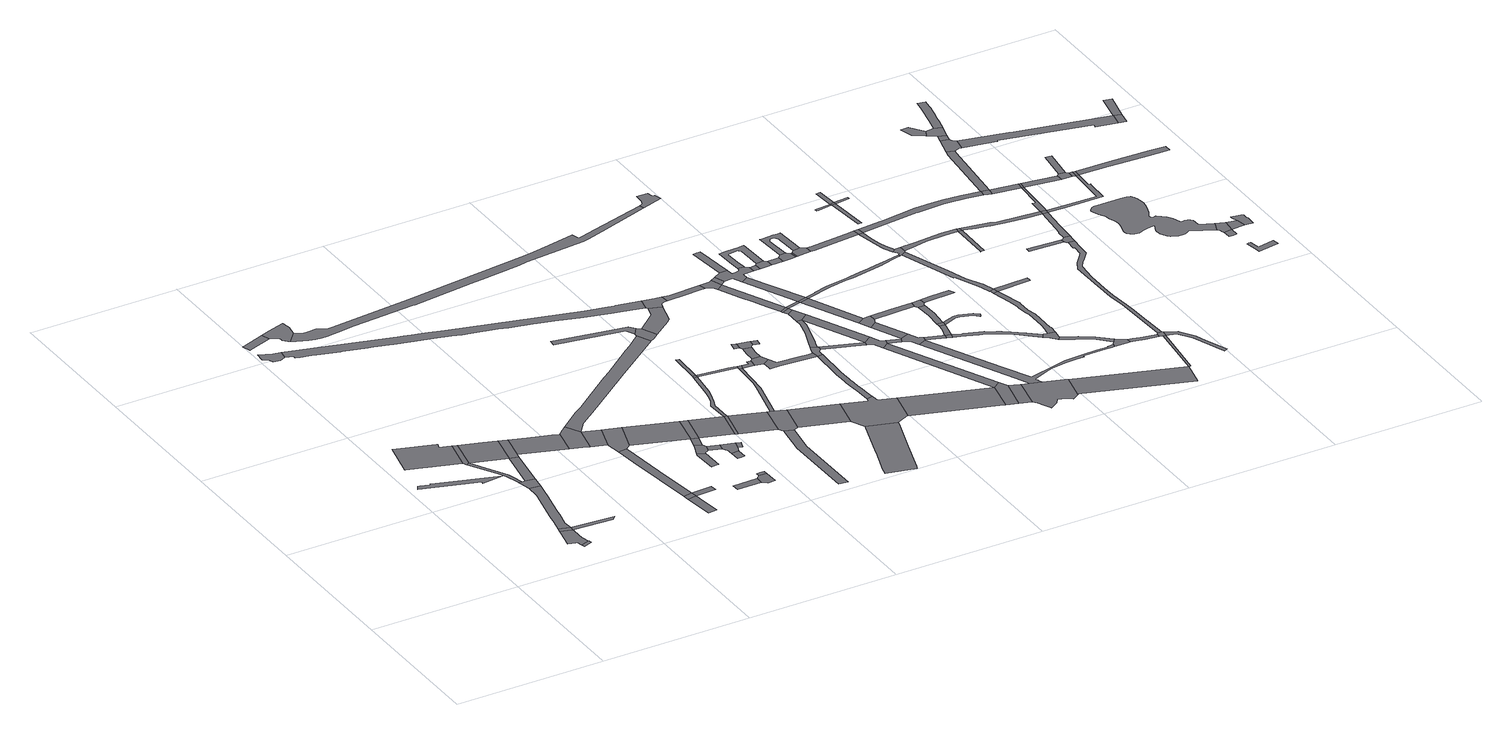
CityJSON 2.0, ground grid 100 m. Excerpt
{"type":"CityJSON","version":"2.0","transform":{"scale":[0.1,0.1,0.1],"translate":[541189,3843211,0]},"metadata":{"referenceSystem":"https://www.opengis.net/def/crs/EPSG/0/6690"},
"CityObjects":{
"road1":{"type":"Road","attributes":{"RoadStructureAttribute.sectionType":"1"},"geometry":[{"type":"MultiSurface","lod":"1","boundaries":[[[0,1,2,3,4,5,6,7,8,9,10]]]}]},
"road2":{"type":"Road","geometry":[{"type":"MultiSurface","lod":"1","boundaries":[[[6,5,11,12,13]]]}]},
"road3":{"type":"Road","geometry":[{"type":"MultiSurface","lod":"1","boundaries":[[[14,15,16,17,18,19,20,21,22]]]}]},
"road4":{"type":"Road","geometry":[{"type":"MultiSurface","lod":"1","boundaries":[[[23,0,10,24]]]}]},
"road5":{"type":"Road","attributes":{"function":"3","RoadStructureAttribute.sectionType":"1"},"geometry":[{"type":"MultiSurface","lod":"1","boundaries":[[[25,26,27,28,29,30,31,32,33,34,35]]]}]},
"road6":{"type":"Road","attributes":{"RoadStructureAttribute.sectionType":"1"},"geometry":[{"type":"MultiSurface","lod":"1","boundaries":[[[36,37,38,39,40,23,24,41,42,43,44,45,46,47]]]}]},
"road7":{"type":"Road","attributes":{"RoadStructureAttribute.sectionType":"1"},"geometry":[{"type":"MultiSurface","lod":"1","boundaries":[[[48,49,24,10]]]}]},
"road8":{"type":"Road","geometry":[{"type":"MultiSurface","lod":"1","boundaries":[[[50,51,52,53,54,55,56,57,58,59,60,61]]]}]},
"road9":{"type":"Road","geometry":[{"type":"MultiSurface","lod":"1","boundaries":[[[35,34,62,63,56,55,64]]]}]},
"road10":{"type":"Road","geometry":[{"type":"MultiSurface","lod":"1","boundaries":[[[65,61,60,66,67,68,36,47,69,70]]]}]},
"road11":{"type":"Road","geometry":[{"type":"MultiSurface","lod":"1","boundaries":[[[71,72,73,74,75,76,77,78,79]]]}]},
"road12":{"type":"Road","attributes":{"function":"3","RoadStructureAttribute.sectionType":"1"},"geometry":[{"type":"MultiSurface","lod":"1","boundaries":[[[80,64,55,81,82,83,84,85]]]}]},
"road13":{"type":"Road","attributes":{"function":"3","RoadStructureAttribute.sectionType":"1"},"geometry":[{"type":"MultiSurface","lod":"1","boundaries":[[[86,87,88,89,90,91,92]]]}]},
"road14":{"type":"Road","attributes":{"RoadStructureAttribute.sectionType":"1"},"geometry":[{"type":"MultiSurface","lod":"1","boundaries":[[[84,70,69,93]]]}]},
"road15":{"type":"Road","geometry":[{"type":"MultiSurface","lod":"1","boundaries":[[[85,84,93,94,95,96]]]}]},
"road16":{"type":"Road","geometry":[{"type":"MultiSurface","lod":"1","boundaries":[[[97,98,86,92,99,100,101,102,103,104,105,106,107]]]}]},
"road17":{"type":"Road","attributes":{"function":"3","RoadStructureAttribute.sectionType":"1"},"geometry":[{"type":"MultiSurface","lod":"1","boundaries":[[[108,109,110,111,96,95,112,113]]]}]},
"road18":{"type":"Road","attributes":{"RoadStructureAttribute.sectionType":"1"},"geometry":[{"type":"MultiSurface","lod":"1","boundaries":[[[114,115,116,117,118]]]}]},
"road19":{"type":"Road","geometry":[{"type":"MultiSurface","lod":"1","boundaries":[[[119,120,116,115]]]}]},
"road20":{"type":"Road","geometry":[{"type":"MultiSurface","lod":"1","boundaries":[[[121,122,123,113,112,124,125,126]]]}]},
"road21":{"type":"Road","attributes":{"RoadStructureAttribute.sectionType":"1"},"geometry":[{"type":"MultiSurface","lod":"1","boundaries":[[[127,128,129,130,120,119]]]}]},
"road22":{"type":"Road","geometry":[{"type":"MultiSurface","lod":"1","boundaries":[[[131,132,133,119,115]]]}]},
"road23":{"type":"Road","attributes":{"function":"3","RoadStructureAttribute.sectionType":"1"},"geometry":[{"type":"MultiSurface","lod":"1","boundaries":[[[126,125,134,135]]]}]},
"road24":{"type":"Road","geometry":[{"type":"MultiSurface","lod":"1","boundaries":[[[135,134,129,128,136,137]]]}]},
"road25":{"type":"Road","attributes":{"RoadStructureAttribute.sectionType":"1"},"geometry":[{"type":"MultiSurface","lod":"1","boundaries":[[[138,139,140,141]]]}]},
"road26":{"type":"Road","geometry":[{"type":"MultiSurface","lod":"1","boundaries":[[[142,143,144,145,146,147]]]}]},
"road27":{"type":"Road","attributes":{"function":"3","RoadStructureAttribute.sectionType":"1"},"geometry":[{"type":"MultiSurface","lod":"1","boundaries":[[[137,136,148,149]]]}]},
"road28":{"type":"Road","geometry":[{"type":"MultiSurface","lod":"1","boundaries":[[[150,151,142,147,152,153,154,155]]]}]},
"road29":{"type":"Road","attributes":{"RoadStructureAttribute.sectionType":"1"},"geometry":[{"type":"MultiSurface","lod":"1","boundaries":[[[156,157,141,140,158,159]]]}]},
"road30":{"type":"Road","geometry":[{"type":"MultiSurface","lod":"1","boundaries":[[[160,161,162,157,156]]]}]},
"road31":{"type":"Road","attributes":{"RoadStructureAttribute.sectionType":"1"},"geometry":[{"type":"MultiSurface","lod":"1","boundaries":[[[148,150,155,163]]]}]},
"road32":{"type":"Road","attributes":{"RoadStructureAttribute.sectionType":"1"},"geometry":[{"type":"MultiSurface","lod":"1","boundaries":[[[164,165,166,167,168,169,170,171,172,173,174,175,79,78,176,177,178,179,180,181,182,183,184,185,186,187,188,189,190,191,192,193,194,195,196,197,198,199,200,201,202,203,204]]]}]},
"road33":{"type":"Road","attributes":{"RoadStructureAttribute.sectionType":"1"},"geometry":[{"type":"MultiSurface","lod":"1","boundaries":[[[154,153,205,206]]]}]},
"road34":{"type":"Road","attributes":{"RoadStructureAttribute.sectionType":"1"},"geometry":[{"type":"MultiSurface","lod":"1","boundaries":[[[207,208,209,210,211]]]}]},
"road35":{"type":"Road","geometry":[{"type":"MultiSurface","lod":"1","boundaries":[[[149,148,163,212]]]}]},
"road36":{"type":"Road","attributes":{"RoadStructureAttribute.sectionType":"1"},"geometry":[{"type":"MultiSurface","lod":"1","boundaries":[[[206,205,213,214,215,211,210,216,217]]]}]},
"road37":{"type":"Road","attributes":{"RoadStructureAttribute.sectionType":"1"},"geometry":[{"type":"MultiSurface","lod":"1","boundaries":[[[218,219,220,221,222,223,224,225,226,121,126,227,228,229,230,231,232,233]]]}]},
"road38":{"type":"Road","geometry":[{"type":"MultiSurface","lod":"1","boundaries":[[[234,235,236,237,238,217,216]]]}]},
"road39":{"type":"Road","attributes":{"function":"3","RoadStructureAttribute.sectionType":"1"},"geometry":[{"type":"MultiSurface","lod":"1","boundaries":[[[212,163,239,240]]]}]},
"road40":{"type":"Road","geometry":[{"type":"MultiSurface","lod":"1","boundaries":[[[240,239,241,242,243]]]}]},
"road41":{"type":"Road","attributes":{"RoadStructureAttribute.sectionType":"1"},"geometry":[{"type":"MultiSurface","lod":"1","boundaries":[[[244,245,246,247,248,249]]]}]},
"road42":{"type":"Road","attributes":{"function":"3","RoadStructureAttribute.sectionType":"1"},"geometry":[{"type":"MultiSurface","lod":"1","boundaries":[[[242,241,250,251]]]}]},
"road43":{"type":"Road","attributes":{"RoadStructureAttribute.sectionType":"1"},"geometry":[{"type":"MultiSurface","lod":"1","boundaries":[[[252,253,254,255,256,257,240,243,258,259,260,261,262,263,264]]]}]},
"road44":{"type":"Road","attributes":{"RoadStructureAttribute.sectionType":"1"},"geometry":[{"type":"MultiSurface","lod":"1","boundaries":[[[265,266,267,268,269,270,271]]]}]},
"road45":{"type":"Road","attributes":{"RoadStructureAttribute.sectionType":"1"},"geometry":[{"type":"MultiSurface","lod":"1","boundaries":[[[272,273,274,275,276,277,278,279,280,281,282,283,284,285,286,287,288,289,104,103,290,291,292,293,294,295,296,297,298,299,300,301,302,303,304,305,306,307,308,309]]]}]},
"road46":{"type":"Road","geometry":[{"type":"MultiSurface","lod":"1","boundaries":[[[251,250,244,249,310,311,312,313,314]]]}]},
"road47":{"type":"Road","geometry":[{"type":"MultiSurface","lod":"1","boundaries":[[[315,252,264,316]]]}]},
"road48":{"type":"Road","geometry":[{"type":"MultiSurface","lod":"1","boundaries":[[[317,318,319,315,316]]]}]},
"road49":{"type":"Road","attributes":{"RoadStructureAttribute.sectionType":"1"},"geometry":[{"type":"MultiSurface","lod":"1","boundaries":[[[320,321,322,316,264,323,324]]]}]},
"road50":{"type":"Road","attributes":{"RoadStructureAttribute.sectionType":"1"},"geometry":[{"type":"MultiSurface","lod":"1","boundaries":[[[325,326,327,314,313,328,329,330]]]}]},
"road51":{"type":"Road","geometry":[{"type":"MultiSurface","lod":"1","boundaries":[[[271,270,331,218,233,332,333,334]]]}]},
"road52":{"type":"Road","attributes":{"function":"3","RoadStructureAttribute.sectionType":"1"},"geometry":[{"type":"MultiSurface","lod":"1","boundaries":[[[311,310,335,336]]]}]},
"road53":{"type":"Road","attributes":{"RoadStructureAttribute.sectionType":"1"},"geometry":[{"type":"MultiSurface","lod":"1","boundaries":[[[337,338,339,340,341,342,343,344,345,346,347,348]]]}]},
"road54":{"type":"Road","geometry":[{"type":"MultiSurface","lod":"1","boundaries":[[[324,323,325,330,349]]]}]},
"road55":{"type":"Road","attributes":{"RoadStructureAttribute.sectionType":"1"},"geometry":[{"type":"MultiSurface","lod":"1","boundaries":[[[350,351,349,330,352,353,354]]]}]},
"road56":{"type":"Road","attributes":{"RoadStructureAttribute.sectionType":"1"},"geometry":[{"type":"MultiSurface","lod":"1","boundaries":[[[355,356,334,333,357,358,359,360,361,362,363]]]}]},
"road57":{"type":"Road","geometry":[{"type":"MultiSurface","lod":"1","boundaries":[[[364,354,353,365,366,367]]]}]},
"road58":{"type":"Road","geometry":[{"type":"MultiSurface","lod":"1","boundaries":[[[368,369,370,371]]]}]},
"road59":{"type":"Road","geometry":[{"type":"MultiSurface","lod":"1","boundaries":[[[372,373,364,367,374,375]]]}]},
"road60":{"type":"Road","geometry":[{"type":"MultiSurface","lod":"1","boundaries":[[[376,377,378,336,335,337,348,379,380,381,382,383,384,385]]]}]},
"road61":{"type":"Road","geometry":[{"type":"MultiSurface","lod":"1","boundaries":[[[386,204,203,355,363,387,388,389,390,391,392]]]}]},
"road62":{"type":"Road","geometry":[{"type":"MultiSurface","lod":"1","boundaries":[[[371,370,372,375,393,394,395]]]}]},
"road63":{"type":"Road","attributes":{"RoadStructureAttribute.sectionType":"1"},"geometry":[{"type":"MultiSurface","lod":"1","boundaries":[[[396,397,398,399,366,365,400,401,402,403,404]]]}]},
"road64":{"type":"Road","geometry":[{"type":"MultiSurface","lod":"1","boundaries":[[[405,406,395,394]]]}]},
"road65":{"type":"Road","attributes":{"RoadStructureAttribute.sectionType":"1"},"geometry":[{"type":"MultiSurface","lod":"1","boundaries":[[[407,408,409,410,411,412,413,414,415,416,403,417,418,419,420,421,422,423,424,425,385,384]]]}]},
"road66":{"type":"Road","attributes":{"RoadStructureAttribute.sectionType":"1"},"geometry":[{"type":"MultiSurface","lod":"1","boundaries":[[[426,427,392,391,428,429,430]]]}]},
"road67":{"type":"Road","geometry":[{"type":"MultiSurface","lod":"1","boundaries":[[[431,432,404,403,416,433,434,435,436,437,438]]]}]},
"road68":{"type":"Road","attributes":{"RoadStructureAttribute.sectionType":"1"},"geometry":[{"type":"MultiSurface","lod":"1","boundaries":[[[439,440,441,442,431,438,443,444,445,446,447,448]]]}]},
"road69":{"type":"Road","attributes":{"function":"3","RoadStructureAttribute.sectionType":"1"},"geometry":[{"type":"MultiSurface","lod":"1","boundaries":[[[380,379,449,450,451,452]]]}]},
"road70":{"type":"Road","geometry":[{"type":"MultiSurface","lod":"1","boundaries":[[[453,454,455,426,430,456,457,458]]]}]},
"road71":{"type":"Road","attributes":{"RoadStructureAttribute.sectionType":"1"},"geometry":[{"type":"MultiSurface","lod":"1","boundaries":[[[459,437,436,460,461,462,463]]]}]},
"road72":{"type":"Road","attributes":{"RoadStructureAttribute.sectionType":"1"},"geometry":[{"type":"MultiSurface","lod":"1","boundaries":[[[458,457,464,465,466,467,468,469]]]}]},
"road73":{"type":"Road","attributes":{"RoadStructureAttribute.sectionType":"1"},"geometry":[{"type":"MultiSurface","lod":"1","boundaries":[[[470,453,458,471]]]}]},
"road74":{"type":"Road","geometry":[{"type":"MultiSurface","lod":"1","boundaries":[[[469,468,472,473]]]}]},
"road75":{"type":"Road","attributes":{"RoadStructureAttribute.sectionType":"1"},"geometry":[{"type":"MultiSurface","lod":"1","boundaries":[[[473,472,474,475]]]}]},
"road76":{"type":"Road","geometry":[{"type":"MultiSurface","lod":"1","boundaries":[[[475,474,476,439,448,477]]]}]},
"road77":{"type":"Road","attributes":{"RoadStructureAttribute.sectionType":"1"},"geometry":[{"type":"MultiSurface","lod":"1","boundaries":[[[477,448,478,479,480,463,481]]]}]},
"road78":{"type":"Road","attributes":{"RoadStructureAttribute.sectionType":"1"},"geometry":[{"type":"MultiSurface","lod":"1","boundaries":[[[482,469,473,483]]]}]},
"road79":{"type":"Road","geometry":[{"type":"MultiSurface","lod":"1","boundaries":[[[484,481,463,462,485,486,487,488,489]]]}]},
"road80":{"type":"Road","geometry":[{"type":"MultiSurface","lod":"1","boundaries":[[[490,491,492,493,494,495,470,471,496,497,498,499,500,501,502,503,504]]]}]},
"road81":{"type":"Road","attributes":{"RoadStructureAttribute.sectionType":"1"},"geometry":[{"type":"MultiSurface","lod":"1","boundaries":[[[505,506,507,495,494]]]}]},
"road82":{"type":"Road","attributes":{"RoadStructureAttribute.sectionType":"1"},"geometry":[{"type":"MultiSurface","lod":"1","boundaries":[[[498,497,482,508]]]}]},
"road83":{"type":"Road","geometry":[{"type":"MultiSurface","lod":"1","boundaries":[[[508,482,483,509]]]}]},
"road84":{"type":"Road","attributes":{"RoadStructureAttribute.sectionType":"1"},"geometry":[{"type":"MultiSurface","lod":"1","boundaries":[[[488,487,452,510]]]}]},
"road85":{"type":"Road","geometry":[{"type":"MultiSurface","lod":"1","boundaries":[[[510,452,451,511,512]]]}]},
"road86":{"type":"Road","attributes":{"RoadStructureAttribute.sectionType":"1"},"geometry":[{"type":"MultiSurface","lod":"1","boundaries":[[[489,488,513,514]]]}]},
"road87":{"type":"Road","attributes":{"RoadStructureAttribute.sectionType":"1"},"geometry":[{"type":"MultiSurface","lod":"1","boundaries":[[[515,509,483,516,517]]]}]},
"road88":{"type":"Road","geometry":[{"type":"MultiSurface","lod":"1","boundaries":[[[518,517,516,519,520,521,522,523]]]}]},
"road89":{"type":"Road","geometry":[{"type":"MultiSurface","lod":"1","boundaries":[[[524,525,526,502,501,527]]]}]},
"road90":{"type":"Road","attributes":{"RoadStructureAttribute.sectionType":"1"},"geometry":[{"type":"MultiSurface","lod":"1","boundaries":[[[512,511,528,529]]]}]},
"road91":{"type":"Road","attributes":{"RoadStructureAttribute.sectionType":"1"},"geometry":[{"type":"MultiSurface","lod":"1","boundaries":[[[520,519,530,531]]]}]},
"road92":{"type":"Road","geometry":[{"type":"MultiSurface","lod":"1","boundaries":[[[532,533,534,531,530,514,513,535,536,537,538]]]}]},
"road93":{"type":"Road","attributes":{"RoadStructureAttribute.sectionType":"1"},"geometry":[{"type":"MultiSurface","lod":"1","boundaries":[[[539,540,541,542,543,544,545,546,547,504,503,548,549,550,551,552,553,554,555,556]]]}]},
"road94":{"type":"Road","geometry":[{"type":"MultiSurface","lod":"1","boundaries":[[[557,558,556,555,524,527,559,560,561]]]}]},
"road95":{"type":"Road","attributes":{"RoadStructureAttribute.sectionType":"1"},"geometry":[{"type":"MultiSurface","lod":"1","boundaries":[[[562,538,537,563,564]]]}]},
"road96":{"type":"Road","attributes":{"RoadStructureAttribute.sectionType":"1"},"geometry":[{"type":"MultiSurface","lod":"1","boundaries":[[[565,566,561,560,567]]]}]},
"road97":{"type":"Road","geometry":[{"type":"MultiSurface","lod":"1","boundaries":[[[529,528,568,569,570,571,572,573,574,575,576,577,578,579,580,581]]]}]},
"road98":{"type":"Road","geometry":[{"type":"MultiSurface","lod":"1","boundaries":[[[582,583,584,585,272,309,586,587,588,589,590]]]}]},
"road99":{"type":"Road","attributes":{"RoadStructureAttribute.sectionType":"1"},"geometry":[{"type":"MultiSurface","lod":"1","boundaries":[[[591,592,518,523,593]]]}]},
"road100":{"type":"Road","geometry":[{"type":"MultiSurface","lod":"1","boundaries":[[[564,563,594,595]]]}]},
"road101":{"type":"Road","geometry":[{"type":"MultiSurface","lod":"1","boundaries":[[[596,597,598,599,565,567,600,601,602,603]]]}]},
"road102":{"type":"Road","attributes":{"RoadStructureAttribute.sectionType":"1"},"geometry":[{"type":"MultiSurface","lod":"1","boundaries":[[[604,605,564,595,606]]]}]},
"road103":{"type":"Road","attributes":{"RoadStructureAttribute.sectionType":"1"},"geometry":[{"type":"MultiSurface","lod":"1","boundaries":[[[607,603,602,608]]]}]},
"road104":{"type":"Road","geometry":[{"type":"MultiSurface","lod":"1","boundaries":[[[609,604,606,610]]]}]},
"road105":{"type":"Road","attributes":{"RoadStructureAttribute.sectionType":"1"},"geometry":[{"type":"MultiSurface","lod":"1","boundaries":[[[611,612,613,614,615,616,617,618,619,598,597,620,621,622,623,624,625,626,627,628,629]]]}]},
"road106":{"type":"Road","attributes":{"RoadStructureAttribute.sectionType":"1"},"geometry":[{"type":"MultiSurface","lod":"1","boundaries":[[[630,631,632,633,634,635,636,609,610]]]}]},
"road107":{"type":"Road","attributes":{"RoadStructureAttribute.sectionType":"1"},"geometry":[{"type":"MultiSurface","lod":"1","boundaries":[[[637,638,639,640,641,642,643,644,645,646,647,508,509,648,649,650,651,652,653,654]]]}]},
"road108":{"type":"Road","geometry":[{"type":"MultiSurface","lod":"1","boundaries":[[[629,628,607,608,655,656]]]}]},
"road109":{"type":"Road","geometry":[{"type":"MultiSurface","lod":"1","boundaries":[[[657,591,593,633,632,658,659]]]}]},
"road110":{"type":"Road","attributes":{"RoadStructureAttribute.sectionType":"1"},"geometry":[{"type":"MultiSurface","lod":"1","boundaries":[[[660,661,662,663,664,665,666,667,668,669,670,671,672,537,536,673,581,580,674,675,676,677,678,679,680,681,682,683,684,685,686,687,688,689,690]]]}]},
"road111":{"type":"Road","attributes":{"RoadStructureAttribute.sectionType":"1"},"geometry":[{"type":"MultiSurface","lod":"1","boundaries":[[[691,692,693,694,695,696,697,698,699,700,595,594,701,702,703,704,705,706,707]]]}]},
"road112":{"type":"Road","attributes":{"RoadStructureAttribute.sectionType":"1"},"geometry":[{"type":"MultiSurface","lod":"1","boundaries":[[[708,709,710,711,712,713,714,715,716,717,718,719,610,606]]]}]},
"road113":{"type":"Road","geometry":[{"type":"MultiSurface","lod":"1","boundaries":[[[720,721,722,723,724,725,726,657,659]]]}]},
"road114":{"type":"Road","attributes":{"RoadStructureAttribute.sectionType":"1"},"geometry":[{"type":"MultiSurface","lod":"1","boundaries":[[[727,728,729,730,656,655,731,732,733]]]}]},
"road115":{"type":"Road","attributes":{"function":"3","RoadStructureAttribute.sectionType":"1"},"geometry":[{"type":"MultiSurface","lod":"1","boundaries":[[[578,577,734,735]]]}]},
"road116":{"type":"Road","geometry":[{"type":"MultiSurface","lod":"1","boundaries":[[[736,737,707,706,738,739,740,741,742,743,744]]]}]},
"road117":{"type":"Road","attributes":{"RoadStructureAttribute.sectionType":"1"},"geometry":[{"type":"MultiSurface","lod":"1","boundaries":[[[745,746,747,748,749,750,733,751,752,753,754]]]}]},
"road118":{"type":"Road","attributes":{"RoadStructureAttribute.sectionType":"1"},"geometry":[{"type":"MultiSurface","lod":"1","boundaries":[[[755,756,757,758,759,760,761,762,763,764,765,766,767,768,769,770,771,772,773,774,775,776,777,744,743]]]}]},
"road119":{"type":"Road","geometry":[{"type":"MultiSurface","lod":"1","boundaries":[[[778,779,754,753,780,781,782,637,654,783,784,785]]]}]},
"road120":{"type":"Road","geometry":[{"type":"MultiSurface","lod":"1","boundaries":[[[786,727,733,750]]]}]},
"road121":{"type":"Road","attributes":{"RoadStructureAttribute.sectionType":"1"},"geometry":[{"type":"MultiSurface","lod":"1","boundaries":[[[787,788,789,790,791,741,740,792,793,794,795]]]}]},
"road122":{"type":"Road","attributes":{"RoadStructureAttribute.sectionType":"1"},"geometry":[{"type":"MultiSurface","lod":"1","boundaries":[[[796,797,798,799,800,784,783,801,802,803,804,805,806]]]}]},
"road123":{"type":"Road","geometry":[{"type":"MultiSurface","lod":"1","boundaries":[[[806,805,807,767,766]]]}]},
"road124":{"type":"Road","geometry":[{"type":"MultiSurface","lod":"1","boundaries":[[[808,809,810,811,812,813]]]}]},
"road125":{"type":"Road","attributes":{"RoadStructureAttribute.sectionType":"1"},"geometry":[{"type":"MultiSurface","lod":"1","boundaries":[[[814,815,816,813]]]}]},
"road126":{"type":"Road","geometry":[{"type":"MultiSurface","lod":"1","boundaries":[[[817,818,819,795,794,690,689,820,821,822]]]}]},
"road127":{"type":"Road","geometry":[{"type":"MultiSurface","lod":"1","boundaries":[[[823,808,813,816]]]}]},
"road128":{"type":"Road","attributes":{"RoadStructureAttribute.sectionType":"1"},"geometry":[{"type":"MultiSurface","lod":"1","boundaries":[[[824,825,808,823]]]}]},
"road129":{"type":"Road","geometry":[{"type":"MultiSurface","lod":"1","boundaries":[[[826,827,828,806,766]]]}]},
"road130":{"type":"Road","geometry":[{"type":"MultiSurface","lod":"1","boundaries":[[[829,830,823,816]]]}]},
"road131":{"type":"Road","attributes":{"RoadStructureAttribute.sectionType":"1"},"geometry":[{"type":"MultiSurface","lod":"1","boundaries":[[[831,832,833,834,778,785,835,836,837,838,839,840]]]}]},
"road132":{"type":"Road","attributes":{"RoadStructureAttribute.sectionType":"1"},"geometry":[{"type":"MultiSurface","lod":"1","boundaries":[[[841,842,822,821,843,844,845,846,847,848]]]}]},
"road133":{"type":"Road","attributes":{"RoadStructureAttribute.sectionType":"1"},"geometry":[{"type":"MultiSurface","lod":"1","boundaries":[[[849,850,851,735,852,853]]]}]},
"road134":{"type":"Road","geometry":[{"type":"MultiSurface","lod":"1","boundaries":[[[854,848,847,849,853,855,856]]]}]},
"road135":{"type":"Road","attributes":{"RoadStructureAttribute.sectionType":"1"},"geometry":[{"type":"MultiSurface","lod":"1","boundaries":[[[839,857,858,859,860,861]]]}]},
"road136":{"type":"Road","geometry":[{"type":"MultiSurface","lod":"1","boundaries":[[[840,839,861,862]]]}]},
"road137":{"type":"Road","attributes":{"RoadStructureAttribute.sectionType":"1"},"geometry":[{"type":"MultiSurface","lod":"1","boundaries":[[[863,864,865,866,867,868,786,750,869,870,871,872,873,874,875,876,877]]]}]},
"road138":{"type":"Road","attributes":{"RoadStructureAttribute.sectionType":"1"},"geometry":[{"type":"MultiSurface","lod":"1","boundaries":[[[878,879,880,881,855,853,882,883,884,885]]]}]},
"road139":{"type":"Road","attributes":{"RoadStructureAttribute.sectionType":"1"},"geometry":[{"type":"MultiSurface","lod":"1","boundaries":[[[886,887,888,889,890,891,892,893,894,895,896,897,898,854,856,899,900,901,902,903,904,905,906,907,908,909,910,911,912,913]]]}]},
"road140":{"type":"Road","attributes":{"RoadStructureAttribute.sectionType":"1"},"geometry":[{"type":"MultiSurface","lod":"1","boundaries":[[[914,915,916,917,918,919]]]}]},
"road141":{"type":"Road","attributes":{"RoadStructureAttribute.sectionType":"1"},"geometry":[{"type":"MultiSurface","lod":"1","boundaries":[[[920,921,862,861,922,923,924,925,926,927,928,929,930]]]}]},
"road142":{"type":"Road","geometry":[{"type":"MultiSurface","lod":"1","boundaries":[[[931,932,919,918,933,886,913,934,935]]]}]},
"road143":{"type":"Road","geometry":[{"type":"MultiSurface","lod":"1","boundaries":[[[877,876,936,937,938]]]}]},
"road144":{"type":"Road","attributes":{"RoadStructureAttribute.sectionType":"1"},"geometry":[{"type":"MultiSurface","lod":"1","boundaries":[[[929,939,940,941,931,935,942,943,944,945,946]]]}]},
"road145":{"type":"Road","geometry":[{"type":"MultiSurface","lod":"1","boundaries":[[[930,929,946,947]]]}]},
"road146":{"type":"Road","attributes":{"RoadStructureAttribute.sectionType":"1"},"geometry":[{"type":"MultiSurface","lod":"1","boundaries":[[[948,949,877,938,950,951]]]}]},
"road147":{"type":"Road","attributes":{"RoadStructureAttribute.sectionType":"1"},"geometry":[{"type":"MultiSurface","lod":"1","boundaries":[[[938,937,952,953]]]}]},
"road148":{"type":"Road","attributes":{"RoadStructureAttribute.sectionType":"1"},"geometry":[{"type":"MultiSurface","lod":"1","boundaries":[[[952,954,955,956,957,930,947,958,959,960,961,962,963]]]}]},
"road149":{"type":"Road","geometry":[{"type":"MultiSurface","lod":"1","boundaries":[[[953,952,963,964]]]}]},
"road150":{"type":"Road","geometry":[{"type":"MultiSurface","lod":"1","boundaries":[[[965,966,967,968,969]]]}]},
"road151":{"type":"Road","geometry":[{"type":"MultiSurface","lod":"1","boundaries":[[[970,971,948,951,972,973,974,975,976]]]}]},
"road152":{"type":"Road","attributes":{"RoadStructureAttribute.sectionType":"1"},"geometry":[{"type":"MultiSurface","lod":"1","boundaries":[[[977,970,976,978]]]}]},
"road153":{"type":"Road","geometry":[{"type":"MultiSurface","lod":"1","boundaries":[[[979,969,968,977,978,980]]]}]},
"road154":{"type":"Road","attributes":{"RoadStructureAttribute.sectionType":"1"},"geometry":[{"type":"MultiSurface","lod":"1","boundaries":[[[981,982,947,946,983,984,985,986,987,988]]]}]},
"road155":{"type":"Road","attributes":{"RoadStructureAttribute.sectionType":"1"},"geometry":[{"type":"MultiSurface","lod":"1","boundaries":[[[964,963,989,990,991]]]}]},
"road156":{"type":"Road","attributes":{"RoadStructureAttribute.sectionType":"1"},"geometry":[{"type":"MultiSurface","lod":"1","boundaries":[[[992,993,994,979,980,995,996,997,998,999,1000,1001,1002]]]}]},
"road157":{"type":"Road","geometry":[{"type":"MultiSurface","lod":"1","boundaries":[[[1003,991,990,1004,1005,1006]]]}]},
"road158":{"type":"Road","attributes":{"RoadStructureAttribute.sectionType":"1"},"geometry":[{"type":"MultiSurface","lod":"1","boundaries":[[[1007,1008,1009,1010,1011,1012,1013,1014,1015,1016,1017,1018,1019,1020,1021,1022,1023,1024,1025,1026,1027,1028,1029,1030,1031,1032,1033,1034,1035,1036,1037,1038,1039,1040,1041,1042,1043,1044,1045,1046,1047,1048,1049,1050,1051,1052,1053,1054,1055,1056,1057,1058,1059,1060,1061,1062,1063,1064,1065,1066,1067,1068]]]}]},
"road159":{"type":"Road","attributes":{"RoadStructureAttribute.sectionType":"1"},"geometry":[{"type":"MultiSurface","lod":"1","boundaries":[[[1005,1004,1069,981,1070]]]}]},
"road160":{"type":"Road","geometry":[{"type":"MultiSurface","lod":"1","boundaries":[[[1071,1072,1073,1003,1006]]]}]},
"road161":{"type":"Road","geometry":[{"type":"MultiSurface","lod":"1","boundaries":[[[1070,981,988,1074]]]}]},
"road162":{"type":"Road","geometry":[{"type":"MultiSurface","lod":"1","boundaries":[[[1075,1076,1077,1078,1079]]]}]},
"road163":{"type":"Road","attributes":{"RoadStructureAttribute.sectionType":"1"},"geometry":[{"type":"MultiSurface","lod":"1","boundaries":[[[1068,1067,1080,1081,1079,1078,1082]]]}]},
"road164":{"type":"Road","geometry":[{"type":"MultiSurface","lod":"1","boundaries":[[[1083,1084,1085,1086,1087,1088,1089,1090,1091,1092,1093]]]}]},
"road165":{"type":"Road","attributes":{"RoadStructureAttribute.sectionType":"1"},"geometry":[{"type":"MultiSurface","lod":"1","boundaries":[[[1094,1095,1096,974,973,1097,1098,1099,1100,1101,1102,1103]]]}]},
"road166":{"type":"Road","attributes":{"RoadStructureAttribute.sectionType":"1"},"geometry":[{"type":"MultiSurface","lod":"1","boundaries":[[[1082,1078,1104,1105]]]}]},
"road167":{"type":"Road","geometry":[{"type":"MultiSurface","lod":"1","boundaries":[[[1106,1107,1105,1104,1108,1109,1110,1111,1112,1113]]]}]},
"road168":{"type":"Road","attributes":{"RoadStructureAttribute.sectionType":"1"},"geometry":[{"type":"MultiSurface","lod":"1","boundaries":[[[1114,1115,1116,1117,1074,988,1118,1119,1120,1121,1122,1123,1124,1125]]]}]},
"road169":{"type":"Road","geometry":[{"type":"MultiSurface","lod":"1","boundaries":[[[1103,1102,1126,1127]]]}]},
"road170":{"type":"Road","geometry":[{"type":"MultiSurface","lod":"1","boundaries":[[[1128,1129,1103,1127]]]}]}
},
"vertices":[
[538,432,0],[533,412,0],[504,280,0],[552,270,0],[562,267,0],[571,232,0],[628,252,0],[616,306,0],[615,349,0],[615,402,0],[614,407,0],
[577,207,0],[635,227,0],[635,250,0],
[431,1158,0],[426,1143,0],[571,1157,0],[160,1290,0],[154,1291,0],[152,1285,0],[91,1301,0],[77,1304,0],[60,1274,0],
[544,460,0],[615,437,0],
[414,1635,0],[419,1651,0],[424,1667,0],[419,1669,0],[163,1754,0],[107,1509,0],[112,1507,0],[209,1476,0],[238,1467,0],[441,1403,0],[487,1611,0],
[634,953,0],[631,863,0],[599,717,0],[576,607,0],[561,537,0],[614,501,0],[636,600,0],[646,650,0],[685,833,0],[688,846,0],[690,856,0],[706,945,0],
[881,392,0],[906,420,0],
[633,1046,0],[620,1111,0],[608,1149,0],[576,1210,0],[545,1261,0],[474,1390,0],[457,1376,0],[564,1190,0],[588,1145,0],[616,1044,0],[616,1042,0],[634,1044,0],
[444,1399,0],[452,1384,0],[520,1600,0],
[648,1043,0],[617,1040,0],[630,974,0],[630,973,0],[720,1033,0],[659,1043,0],
[116,3068,0],[30,3100,0],[25,3046,0],[23,3039,0],[53,3019,0],[69,2985,0],[116,2980,0],[154,2995,0],[165,3055,0],
[669,1551,0],[487,1385,0],[686,1322,0],[697,1318,0],[706,1315,0],[752,1524,0],
[166,3288,0],[109,3267,0],[17,3232,0],[1,3226,0],[17,3168,0],[24,3171,0],[181,3228,0],
[765,1300,0],
[768,1318,0],[771,1331,0],[809,1505,0],
[345,3346,0],[231,3310,0],[214,3215,0],[241,3205,0],[242,3177,0],[266,3148,0],[276,3142,0],[341,3221,0],[345,3249,0],[347,3259,0],[352,3285,0],
[1077,1418,0],[1065,1422,0],[1041,1429,0],[921,1469,0],[1068,1232,0],[1107,1407,0],
[1446,347,0],[1442,382,0],[1382,372,0],[1405,175,0],[1465,182,0],
[1437,427,0],[1377,414,0],
[1174,1465,0],[1159,1453,0],[1143,1440,0],[1145,1207,0],[1190,1192,0],[1228,1368,0],
[1399,747,0],[1363,1061,0],[1302,1054,0],[1319,907,0],
[1577,389,0],[1576,412,0],[1575,434,0],
[1290,1161,0],[1345,1330,0],
[1395,1087,0],[1462,1291,0],
[1689,374,0],[1690,324,0],[1854,326,0],[1853,376,0],
[1692,805,0],[1686,789,0],[1692,630,0],[1717,631,0],[1741,632,0],[1737,781,0],
[1746,972,0],[1793,1183,0],
[1724,900,0],[1716,874,0],[1740,791,0],[1769,803,0],[1784,851,0],[1770,879,0],
[1932,401,0],[1882,400,0],[1884,301,0],[1934,302,0],
[1931,427,0],[1904,427,0],[1881,426,0],
[1794,957,0],
[2147,2536,0],[2139,2538,0],[2101,2545,0],[1956,2572,0],[1130,2794,0],[1033,2820,0],[971,2836,0],[934,2846,0],[887,2859,0],[850,2869,0],[493,2965,0],[447,2978,0],[208,2982,0],[203,2960,0],[223,2955,0],[235,2952,0],[303,2934,0],[331,2926,0],[426,2901,0],[473,2888,0],[482,2886,0],[525,2875,0],[637,2845,0],[668,2837,0],[784,2806,0],[786,2806,0],[886,2779,0],[1023,2744,0],[1130,2716,0],[1191,2699,0],[1244,2686,0],[1408,2648,0],[1468,2630,0],[1635,2592,0],[1642,2590,0],[1743,2560,0],[1892,2519,0],[2078,2471,0],[2131,2458,0],[2285,2421,0],[2302,2508,0],
[1850,777,0],[1861,826,0],
[1872,638,0],[1898,638,0],[1922,639,0],[1920,707,0],[1870,705,0],
[1841,1168,0],
[1863,759,0],[1865,757,0],[1869,751,0],[1939,748,0],[1949,798,0],
[2076,2168,0],[2028,2128,0],[1980,2090,0],[1936,2056,0],[1716,1883,0],[1666,1845,0],[1503,1718,0],[1371,1617,0],[1309,1576,0],[1277,1429,0],[1280,1434,0],[1293,1449,0],[1397,1528,0],[1608,1689,0],[1762,1806,0],[2119,2072,0],
[1953,744,0],[1968,739,0],[1969,743,0],[1976,765,0],[1983,787,0],
[2000,890,0],[2046,1100,0],
[2020,884,0],[2066,1094,0],[2066,1097,0],
[2270,778,0],[2234,560,0],[2238,78,0],[2298,71,0],[2295,555,0],[2328,753,0],
[2249,809,0],[2295,1019,0],
[2121,1579,0],[2093,1382,0],[2086,1347,0],[2076,1314,0],[2067,1289,0],[2042,1246,0],[2065,1239,0],[2087,1289,0],[2099,1322,0],[2109,1359,0],[2121,1397,0],[2125,1442,0],[2141,1575,0],
[2084,2284,0],[1604,2369,0],[1599,2324,0],[1985,2260,0],[2047,2250,0],[2075,2193,0],[2116,2248,0],
[2852,3469,0],[2488,3363,0],[2380,3329,0],[2364,3326,0],[2351,3329,0],[2344,3341,0],[2338,3374,0],[2129,3332,0],[2042,3318,0],[1977,3310,0],[1125,3212,0],[569,3156,0],[546,3156,0],[526,3161,0],[481,3190,0],[421,3187,0],[388,3187,0],[368,3194,0],[306,3123,0],[342,3111,0],[377,3099,0],[417,3087,0],[459,3082,0],[494,3085,0],[569,3091,0],[694,3107,0],[1109,3139,0],[1126,3139,0],[1174,3145,0],[1538,3188,0],[1618,3196,0],[1888,3227,0],[1947,3237,0],[2309,3273,0],[2359,3276,0],[2400,3287,0],[2508,3320,0],[2860,3433,0],
[2362,772,0],[2407,981,0],[2340,1003,0],[2338,1003,0],[2314,1012,0],
[2124,1597,0],[2144,1595,0],
[2154,1807,0],[2143,1808,0],[2132,1809,0],
[2389,1570,0],[2356,1576,0],[2288,1583,0],[2404,1547,0],[2409,1566,0],
[2403,1531,0],[2394,1352,0],[2384,1295,0],[2338,1005,0],[2404,1277,0],[2424,1530,0],
[2076,2182,0],[2144,2090,0],[2189,2123,0],[2139,2222,0],
[2667,673,0],[2713,882,0],
[2711,581,0],[2705,565,0],[2615,292,0],[2613,285,0],[2550,97,0],[2545,80,0],[2537,47,0],[2729,1,0],[2738,26,0],[2812,250,0],[2897,504,0],[2901,520,0],
[2438,1559,0],
[2483,1579,0],[2481,1554,0],[2476,1524,0],[2504,1520,0],[2510,1576,0],
[2293,2408,0],[2271,2338,0],[2277,2189,0],[2317,2219,0],[2331,2232,0],[2337,2239,0],[2354,2294,0],[2366,2344,0],[2378,2383,0],
[2529,1596,0],[2560,1511,0],[2608,1544,0],[2584,1595,0],
[2507,1802,0],[2495,1748,0],[2528,1741,0],[2536,1795,0],
[2540,1722,0],[2531,1660,0],[2586,1655,0],[2594,1711,0],
[2881,844,0],[2881,843,0],[2877,829,0],[2991,562,0],[3038,774,0],[2927,811,0],[2925,829,0],[2923,850,0],[2922,861,0],[2884,852,0],
[2389,2491,0],[2386,2409,0],[2393,2419,0],[2396,2421,0],[2413,2427,0],[2434,2428,0],[2430,2484,0],
[2595,1721,0],[2614,1732,0],[2621,1777,0],
[2855,1472,0],[2831,1473,0],[2802,1474,0],[2635,1487,0],[2564,1494,0],[2564,1441,0],[2627,1442,0],[2877,1425,0],[2872,1472,0],
[2655,1724,0],[2665,1767,0],
[2917,917,0],[2914,970,0],[2911,1011,0],[2909,1061,0],[2908,1074,0],[2908,1093,0],[2907,1112,0],[2905,1168,0],[2906,1208,0],[2914,1429,0],[2867,1203,0],[2867,1187,0],[2868,1094,0],[2868,1085,0],[2868,1076,0],[2872,1008,0],[2873,994,0],[2876,960,0],[2881,884,0],
[2690,2492,0],[2480,2480,0],[2564,2436,0],[2669,2443,0],[2702,2444,0],
[2892,1539,0],[2879,1503,0],[2914,1432,0],[2916,1471,0],[2928,1480,0],[2933,1484,0],[2936,1517,0],[2930,1518,0],
[2976,1837,0],[2976,1797,0],[2952,1701,0],[2908,1583,0],[2946,1570,0],[2948,1576,0],[2988,1707,0],[2994,1728,0],[3007,1776,0],[3010,1837,0],
[3009,556,0],[3517,390,0],[3553,379,0],[3599,591,0],
[2778,2503,0],[2769,2498,0],[2763,2497,0],[2746,2423,0],[2759,2395,0],[2807,2428,0],
[3112,1456,0],[3080,1435,0],[3135,1418,0],[3194,1395,0],[3199,1426,0],
[2831,2242,0],[2870,2160,0],[2894,2109,0],[2911,2075,0],[2952,1988,0],[3001,2012,0],
[2813,2523,0],[2840,2454,0],
[2959,1973,0],[3008,1997,0],
[2976,1937,0],[3021,1968,0],
[2976,1889,0],[3062,1880,0],
[3011,1837,0],[3013,1832,0],[3196,1432,0],[3257,1466,0],
[3097,2037,0],[3106,2021,0],
[3289,1397,0],[3213,1388,0],[3234,1380,0],[3263,1318,0],[3310,1350,0],[3319,1385,0],
[2984,2530,0],[2970,2518,0],[2969,2517,0],[2925,2511,0],[2919,2557,0],[2866,2554,0],[2900,2459,0],[2929,2397,0],[2978,2430,0],[2977,2470,0],[2979,2470,0],[3051,2473,0],[3049,2522,0],[3027,2541,0],[2984,2547,0],
[2889,2824,0],[2865,2823,0],[2841,2820,0],
[3160,2053,0],
[3168,2036,0],
[3648,625,0],
[3628,354,0],[3675,567,0],
[3391,1319,0],[3404,1352,0],
[3173,2026,0],[3281,1639,0],[3333,1674,0],
[3382,1676,0],[3318,1561,0],[3371,1597,0],[3375,1608,0],[3377,1612,0],[3383,1629,0],
[3096,2525,0],[3091,2525,0],[3066,2523,0],[3098,2476,0],
[3704,330,0],[3751,542,0],
[3411,1359,0],[3469,1386,0],
[3509,1310,0],[3502,1313,0],[3485,1350,0],[3439,1300,0],[3465,1244,0],[3522,1270,0],[3527,1304,0],
[3149,2759,0],[3120,2758,0],[3102,2757,0],[3091,2756,0],[3013,2752,0],[2977,2750,0],[2978,2715,0],[2981,2613,0],[2981,2612,0],[3026,2549,0],[3021,2614,0],[3015,2708,0],[3027,2721,0],[3092,2724,0],[3093,2723,0],[3105,2709,0],[3111,2544,0],[3159,2546,0],
[3166,2535,0],[3159,2539,0],[3151,2478,0],[3179,2480,0],[3176,2529,0],
[3638,1266,0],[3643,1228,0],[3650,1261,0],
[3256,2533,0],[3252,2533,0],[3259,2484,0],
[3728,306,0],[3750,259,0],[3764,229,0],[3772,214,0],[3824,249,0],[3848,283,0],[3902,264,0],[3935,237,0],[3985,269,0],[3982,277,0],[4022,451,0],[4005,457,0],[3876,501,0],[3801,525,0],
[2890,3569,0],[2889,3527,0],[2887,3504,0],[2875,3481,0],[3000,3478,0],[2989,3528,0],[2974,3530,0],[2967,3545,0],[2964,3567,0],
[3670,1685,0],[3522,1681,0],[3663,1640,0],
[3679,1216,0],[3687,1247,0],
[3322,2555,0],[3319,2559,0],[3279,2556,0],[3269,2546,0],[3310,2486,0],[3321,2487,0],[3347,2489,0],[3342,2539,0],
[3674,1370,0],[3671,1325,0],[3713,1366,0],
[3353,2539,0],[3357,2490,0],
[3676,1398,0],[3716,1394,0],
[3409,2776,0],[3409,2779,0],[3391,2778,0],[3361,2776,0],[3282,2771,0],[3267,2771,0],[3269,2731,0],[3278,2565,0],[3278,2562,0],[3319,2562,0],[3307,2726,0],[3310,2732,0],[3314,2738,0],[3317,2744,0],[3344,2746,0],[3358,2736,0],[3365,2731,0],[3374,2564,0],[3421,2567,0],
[3717,1404,0],[3727,1518,0],[3723,1621,0],[3678,1620,0],[3684,1510,0],[3677,1407,0],[3677,1404,0],
[3885,2205,0],[3757,2179,0],[3745,2177,0],[3619,2152,0],[3618,2154,0],[3518,2134,0],[3488,2129,0],[3338,2104,0],[3235,2076,0],[3235,2072,0],[3162,2054,0],[3350,2084,0],[3464,2105,0],[3519,2108,0],[3745,2155,0],[3752,2156,0],[3858,2184,0],[3888,2192,0],
[3455,2499,0],[3452,2548,0],
[3733,1689,0],[3723,1633,0],[3735,1648,0],
[4427,667,0],[4416,666,0],[4415,661,0],[4364,660,0],[4329,659,0],[4263,656,0],[4116,649,0],[4044,633,0],[3849,583,0],[3848,585,0],[3759,764,0],[3718,845,0],[3523,1266,0],[3760,612,0],[3866,522,0],[3861,534,0],[3855,547,0],[3858,549,0],[3945,590,0],[4003,611,0],[4120,626,0],[4123,627,0],[4177,629,0],[4235,631,0],[4235,641,0],[4289,641,0],[4358,642,0],[4406,642,0],[4433,642,0],[4451,642,0],[4457,669,0],
[4080,1043,0],[4039,1075,0],[4006,1100,0],[3963,1128,0],[3935,1144,0],[3872,1178,0],[3872,1181,0],[3754,1222,0],[3747,1225,0],[3696,1243,0],[3725,1200,0],[3755,1189,0],[3829,1162,0],[3868,1150,0],[3991,1080,0],[4137,950,0],[4154,979,0],
[3753,1380,0],[3807,1400,0],[3832,1398,0],[3910,1375,0],[3942,1347,0],[3945,1344,0],[3950,1356,0],[3954,1369,0],[3923,1397,0],[3836,1423,0],[3804,1425,0],[3753,1407,0],
[3750,1649,0],[3944,1662,0],[3953,1663,0],[3942,1683,0],[3932,1702,0],[3810,1694,0],[3750,1690,0],
[3796,2579,0],[3741,2574,0],[3482,2549,0],[3480,2551,0],[3484,2502,0],[3741,2525,0],[3800,2530,0],
[4672,51,0],[4711,225,0],
[4170,977,0],[4160,978,0],[4171,918,0],[4203,881,0],[4206,880,0],[4225,906,0],[4225,910,0],[4232,968,0],[4188,975,0],
[3884,2297,0],[3868,2334,0],[3855,2376,0],[3848,2416,0],[3840,2459,0],[3834,2533,0],[3838,2331,0],[3846,2306,0],[3874,2254,0],[3899,2274,0],
[4238,1023,0],[4237,1024,0],[4235,1026,0],[4233,1027,0],[4236,1205,0],[4222,1271,0],[4223,1358,0],[4223,1369,0],[4221,1378,0],[4189,1496,0],[4179,1538,0],[4177,1545,0],[4145,1538,0],[4176,1402,0],[4180,1378,0],[4183,1358,0],[4188,1329,0],[4187,1311,0],[4196,1253,0],[4203,1219,0],[4203,1077,0],[4196,1028,0],[4196,1027,0],
[3938,2276,0],[3907,2275,0],[3882,2240,0],[3884,2236,0],[3896,2216,0],[3899,2195,0],[3933,2219,0],[3939,2229,0],
[3829,2582,0],
[4408,796,0],[4390,804,0],[4382,809,0],[4321,844,0],[4324,852,0],[4292,832,0],[4383,781,0],[4474,693,0],[4490,719,0],
[4143,1661,0],[4140,1668,0],[4137,1675,0],[4089,1773,0],[4043,1901,0],[4033,1812,0],[4040,1815,0],[4109,1651,0],[4117,1627,0],[4137,1570,0],[4167,1580,0],
[4142,1554,0],
[3833,2918,0],[3738,2909,0],[3725,2907,0],[3725,2890,0],[3738,2891,0],[3835,2904,0],
[3858,2636,0],[3885,2637,0],[3863,2906,0],
[4535,687,0],[4514,698,0],[4510,701,0],[4535,643,0],[4556,642,0],[4556,677,0],
[3860,2924,0],
[3849,3066,0],[3821,3063,0],
[4408,1560,0],[4407,1575,0],[4406,1590,0],
[3963,2917,0],[3960,2932,0],
[4235,2300,0],[4043,2282,0],[3991,2279,0],[3974,2278,0],[3965,2234,0],[3992,2239,0],[4105,2260,0],[4234,2264,0],[4326,2262,0],[4328,2294,0],
[4635,657,0],[4588,669,0],[4588,636,0],[4591,636,0],[4648,626,0],[4709,616,0],[4735,612,0],[4738,641,0],
[4762,607,0],[4747,499,0],[4740,447,0],[4726,222,0],[4775,603,0],
[4749,650,0],[4783,646,0],[4776,649,0],
[4322,1995,0],[4322,1994,0],[4334,1995,0],[4347,1996,0],[4351,2261,0],
[4350,2293,0],
[4553,2617,0],[4429,2631,0],[4356,2629,0],[4243,2627,0],[4000,2595,0],[3987,2597,0],[3837,2533,0],[4227,2575,0],[4233,2575,0],[4275,2578,0],[4403,2583,0],[4428,2584,0],[4559,2573,0],[4671,2556,0],[4674,2600,0],
[4949,441,0],[4923,507,0],[4869,598,0],[4863,609,0],[4841,586,0],[4902,497,0],[4984,272,0],[5010,282,0],
[4822,1825,0],[4817,1757,0],[4819,1757,0],[4823,1756,0],[4826,1755,0],[4819,1679,0],[4783,1635,0],[4749,1596,0],[4716,1532,0],[4717,1300,0],[4723,1161,0],[4734,1037,0],[4741,905,0],[4771,745,0],[4765,865,0],[4761,954,0],[4756,1033,0],[4743,1166,0],[4740,1263,0],[4739,1314,0],[4742,1411,0],[4741,1413,0],[4754,1543,0],[4779,1582,0],[4808,1617,0],[4854,1671,0],[4859,1754,0],[4864,1822,0],
[4790,1875,0],[4571,1883,0],[4571,1867,0],[4571,1851,0],[4804,1842,0],[4801,1874,0],
[4582,2246,0],[4540,2259,0],[4362,2261,0],[4434,2241,0],[4481,2233,0],[4525,2226,0],[4569,2219,0],[4614,2211,0],[4757,2198,0],[4859,2189,0],[4859,2221,0],
[4827,1889,0],[4813,1874,0],[4813,1834,0],[4866,1856,0],[4869,1886,0],
[4695,2547,0],[4720,2543,0],[4727,2589,0],
[4836,1955,0],[4836,1953,0],[4831,1953,0],[4873,1950,0],[4873,1952,0],[4879,2025,0],[4891,2182,0],[4893,2189,0],
[4898,2215,0],
[4729,3098,0],[4721,3066,0],[4775,3061,0],[4782,3084,0],
[4905,2516,0],[4911,2565,0],
[4891,2325,0],[4891,2324,0],[4887,2324,0],[4868,2325,0],[4899,2218,0],[4900,2222,0],[4900,2230,0],[4907,2322,0],[4907,2324,0],[4920,2514,0],
[4927,2562,0],
[4679,3459,0],[4627,3456,0],[4650,3369,0],[4722,3318,0],[4745,3367,0],
[4765,3230,0],[4761,3218,0],[4816,3098,0],[4833,3095,0],[4850,3181,0],[4827,3191,0],[4817,3216,0],
[4778,3279,0],[4830,3265,0],
[4803,3371,0],[4854,3356,0],
[5253,2477,0],[5237,2205,0],[5017,2185,0],[5270,2183,0],[5278,2343,0],[5278,2348,0],[5265,2350,0],[5272,2475,0],
[4932,2512,0],[5158,2482,0],[5155,2529,0],
[4866,3672,0],[4855,3602,0],[4824,3463,0],[4871,3425,0],[4881,3471,0],[4893,3521,0],[4901,3556,0],[4908,3588,0],[4910,3601,0],[4915,3638,0],[4918,3661,0],
[5174,2545,0],[5228,2478,0],[5230,2523,0],[5218,2540,0],
[5590,1621,0],[5590,1654,0],[5587,1676,0],[5577,1694,0],[5564,1701,0],[5544,1701,0],[5519,1696,0],[5506,1735,0],[5496,1758,0],[5473,1790,0],[5425,1835,0],[5403,1829,0],[5393,1829,0],[5388,1839,0],[5390,1857,0],[5407,1889,0],[5429,1947,0],[5437,1977,0],[5439,2002,0],[5436,2037,0],[5431,2067,0],[5423,2085,0],[5410,2102,0],[5388,2114,0],[5348,2116,0],[5163,2112,0],[5143,2104,0],[5128,2087,0],[5123,2072,0],[5128,2054,0],[5144,2019,0],[5167,1977,0],[5174,1942,0],[5185,1905,0],[5193,1877,0],[5193,1857,0],[5183,1822,0],[5171,1782,0],[5169,1760,0],[5174,1745,0],[5189,1727,0],[5212,1715,0],[5227,1710,0],[5244,1710,0],[5277,1726,0],[5306,1733,0],[5364,1742,0],[5349,1714,0],[5339,1691,0],[5337,1666,0],[5342,1639,0],[5353,1619,0],[5365,1599,0],[5380,1584,0],[5406,1572,0],[5423,1565,0],[5446,1562,0],[5468,1565,0],[5488,1573,0],[5505,1585,0],[5654,1514,0],[5680,1585,0],
[5248,2477,0],[5255,2522,0],
[5245,2744,0],[5228,2746,0],[5201,2750,0],
[5275,2521,0],
[5680,1410,0],[5705,1410,0],[5732,1413,0],[5731,1473,0],[5674,1463,0],
[5666,1502,0],[5671,1482,0],[5743,1560,0],
[5766,1216,0],[5766,1218,0],[5754,1287,0],[5740,1285,0],[5726,1282,0],[5737,1213,0],[5738,1211,0],[5741,1190,0],[5745,1171,0],[5888,1195,0],[5878,1238,0],
[5373,3059,0],[5190,3099,0],[5163,3107,0],[5033,3055,0],[5053,3051,0],[5058,3066,0],[5644,2932,0],[5637,2909,0],[5775,2880,0],[5793,2969,0],
[5825,1480,0],[5814,1548,0],
[5802,1602,0],[5800,1587,0],[5882,1475,0],[5884,1542,0],[5878,1556,0],[5879,1581,0],[5870,1587,0],[5868,1592,0],
[5775,2509,0],[5507,2516,0],[5403,2519,0],[5308,2519,0],[5279,2475,0],[5282,2475,0],[5472,2469,0],[5600,2466,0],[5751,2458,0],[5797,2456,0],[5881,2453,0],[5883,2505,0],
[5829,2869,0],[5847,2957,0],
[5887,3138,0],[5833,3150,0]
]}
